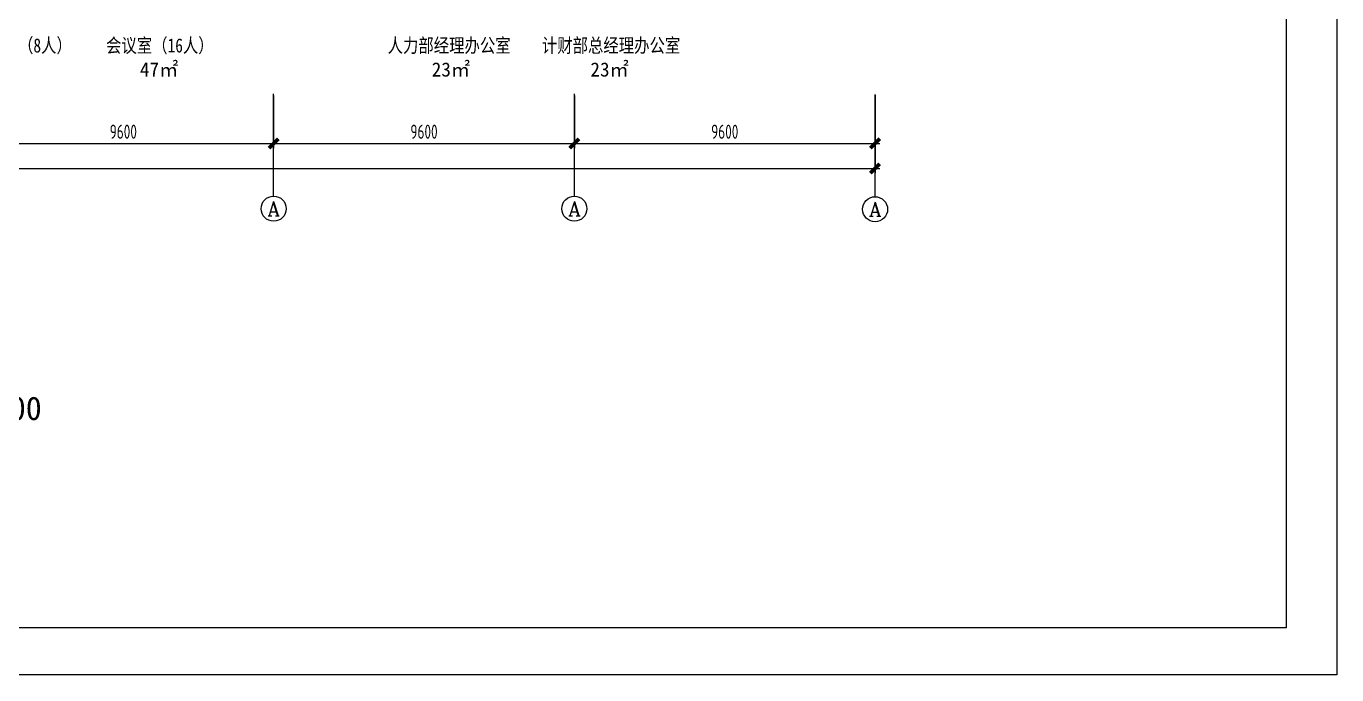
# Model space of a CAD drawing. Header units: inches. Extents: x 10 to 166961, y -47 to 131592.
# Drawn here: x 41601 to 83439, y 5 to 20701 of the extents above; entities that cross this region are included whole.
import ezdxf
from ezdxf.enums import TextEntityAlignment as Align

# ---------------------------------------------------------------- set-up
doc = ezdxf.new("R2010")
doc.units = ezdxf.units.IN
doc.header["$MEASUREMENT"] = 0
for name, color, linetype in [('6', 6, 'Continuous'), ('AXIS_TEXT', 7, 'Continuous'), ('PUB_DIM', 3, 'Continuous'), ('TK', 3, 'Continuous'), ('z', 2, 'Continuous')]:
    doc.layers.add(name, color=color, linetype=linetype)
doc.styles.add('COMPLEX', font='COMPLEX')
doc.styles.add('F', font='')
doc.styles.add('GBSTYLE', font='gbxwxt.shx', dxfattribs={"width": 0.8, "bigfont": 'gbhzfs.shx'})
doc.styles.add('TK-Z1', font='')
doc.styles.get('F').set_extended_font_data('SimHei')
doc.styles.get('TK-Z1').set_extended_font_data('SimHei')

# ---------------------------------------------------------------- blocks, each defined once
blk = doc.blocks.new('A$C03CA08DD')
at = {"layer": '6', "color": 6}
for p, q in [((83429, 59465), (83429, 0)), ((83429, 0), (0, 0))]:
    blk.add_line(p, q, dxfattribs=at)
at = {"layer": 'TK', "color": 4, "linetype": 'ByBlock', "lineweight": -2}
for p, q in [((81817, 57965), (81817, 1500)), ((81817, 1500), (4061, 1500))]:
    blk.add_line(p, q, dxfattribs=at)
blk = doc.blocks.new('_ArchTick')
at = {"color": 0, "linetype": 'ByBlock', "const_width": 0.4}
blk.add_lwpolyline([(-0.5, -0.5), (0.5, 0.5)], dxfattribs=at)

msp = doc.modelspace()

# ---------------------------------------------------------------- linework, layer by layer
for centre in [(49501, 14879), (59101, 14879), (68701, 14860)]:
    msp.add_circle(centre, 400)
at = {"layer": 'PUB_DIM', "color": 252}
for p, q in [((49501, 15279), (49501, 18545)), ((59101, 15279), (59101, 18545)), ((68701, 15260), (68701, 18525))]:
    msp.add_line(p, q, dxfattribs=at)
at = {"layer": 'PUB_DIM', "transparency": 16777216}
for p, q in [((49501, 18495), (49501, 16810)), ((49501, 18495), (49501, 16810)), ((59101, 18495), (59101, 16810)), ((59101, 18495), (59101, 16810)), ((68701, 18510), (68701, 16010)), ((68701, 18495), (68701, 16810)), ((39751, 16960), (49651, 16960)), ((49351, 16960), (59251, 16960)), ((58951, 16960), (68851, 16960)), ((10951, 16160), (68851, 16160))]:
    msp.add_line(p, q, dxfattribs=at)

# ---------------------------------------------------------------- block references
msp.add_blockref('A$C03CA08DD', (10, 5))
at = {"layer": 'PUB_DIM', "xscale": 300, "yscale": 300, "zscale": 300, "rotation": 180}
for p in [(49501, 16960), (59101, 16960)]:
    msp.add_blockref('_ArchTick', p, dxfattribs=at)
at = {"layer": 'PUB_DIM', "xscale": 300, "yscale": 300, "zscale": 300}
for p in [(49501, 16960), (59101, 16960), (68701, 16960), (68701, 16160)]:
    msp.add_blockref('_ArchTick', p, dxfattribs=at)

# ---------------------------------------------------------------- texts
at = {"layer": '6', "color": 1, "style": 'TK-Z1'}
msp.add_text('          1:100', height=750, dxfattribs=at).set_placement((34445, 8134))
at = {"layer": 'AXIS_TEXT', "style": 'COMPLEX', "width": 1.041667}
for p, p2 in [((49301, 14655), (49701, 14655)), ((58901, 14655), (59301, 14655)), ((68501, 14636), (68901, 14636))]:
    msp.add_attdef('A', text='', height=448, dxfattribs=at).set_placement(p, p2, align=Align.FIT)
at = {"layer": 'PUB_DIM', "color": 7, "transparency": 16777216, "char_height": 450, "attachment_point": 5, "style": 'GBSTYLE'}
for insert in [(44701, 17335), (54301, 17335), (63901, 17335)]:
    msp.add_mtext('\\A1;9600', dxfattribs=dict(at, insert=insert))
at = {"layer": 'z', "color": 252, "style": 'F', "width": 0.8}
for s, p in [('洽谈 接待 会议（8人）', (37904, 19863)), ('会议室（16人）', (44150, 19863)), ('人力部经理办公室', (53138, 19863)), ('计财部总经理办公室', (58062, 19863))]:
    msp.add_text(s, height=450, dxfattribs=at).set_placement(p)
at = {"layer": 'z', "color": 252, "style": 'F'}
for s, p in [('47㎡', (45231, 19096)), ('23㎡', (54546, 19096)), ('23㎡', (59612, 19096))]:
    msp.add_text(s, height=450, dxfattribs=at).set_placement(p)

doc.saveas('drawing.dxf')
